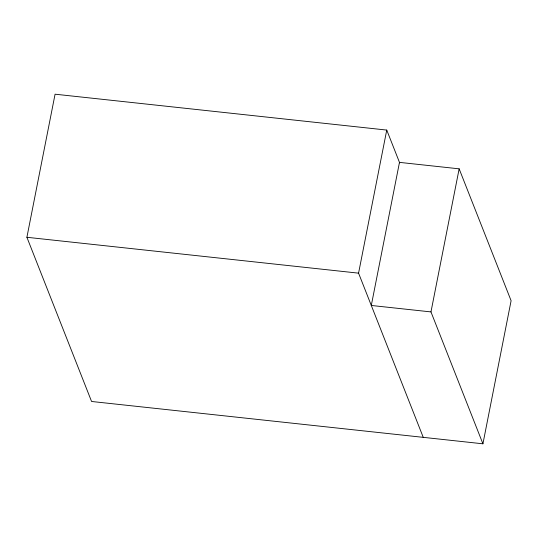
<?xml version="1.0" encoding="UTF-8"?>
<svg xmlns="http://www.w3.org/2000/svg" width="538" height="538" viewBox="0 0 538 538"><rect width="100%" height="100%" fill="white"/><g stroke="black" fill="none" stroke-linecap="round" stroke-linejoin="round"><path stroke-width="0.81" d="M482.922 443.803L430.972 311.912L371.294 305.463L399.478 162.375L459.149 168.831L511.1 300.722L482.922 443.803L91.574 401.476L26.9 237.285L55.078 94.197L386.748 130.075L399.687 162.913M423.251 437.347L358.57 273.156L386.748 130.075M430.972 311.912L459.149 168.831M26.9 237.285L358.57 273.156"/></g></svg>
